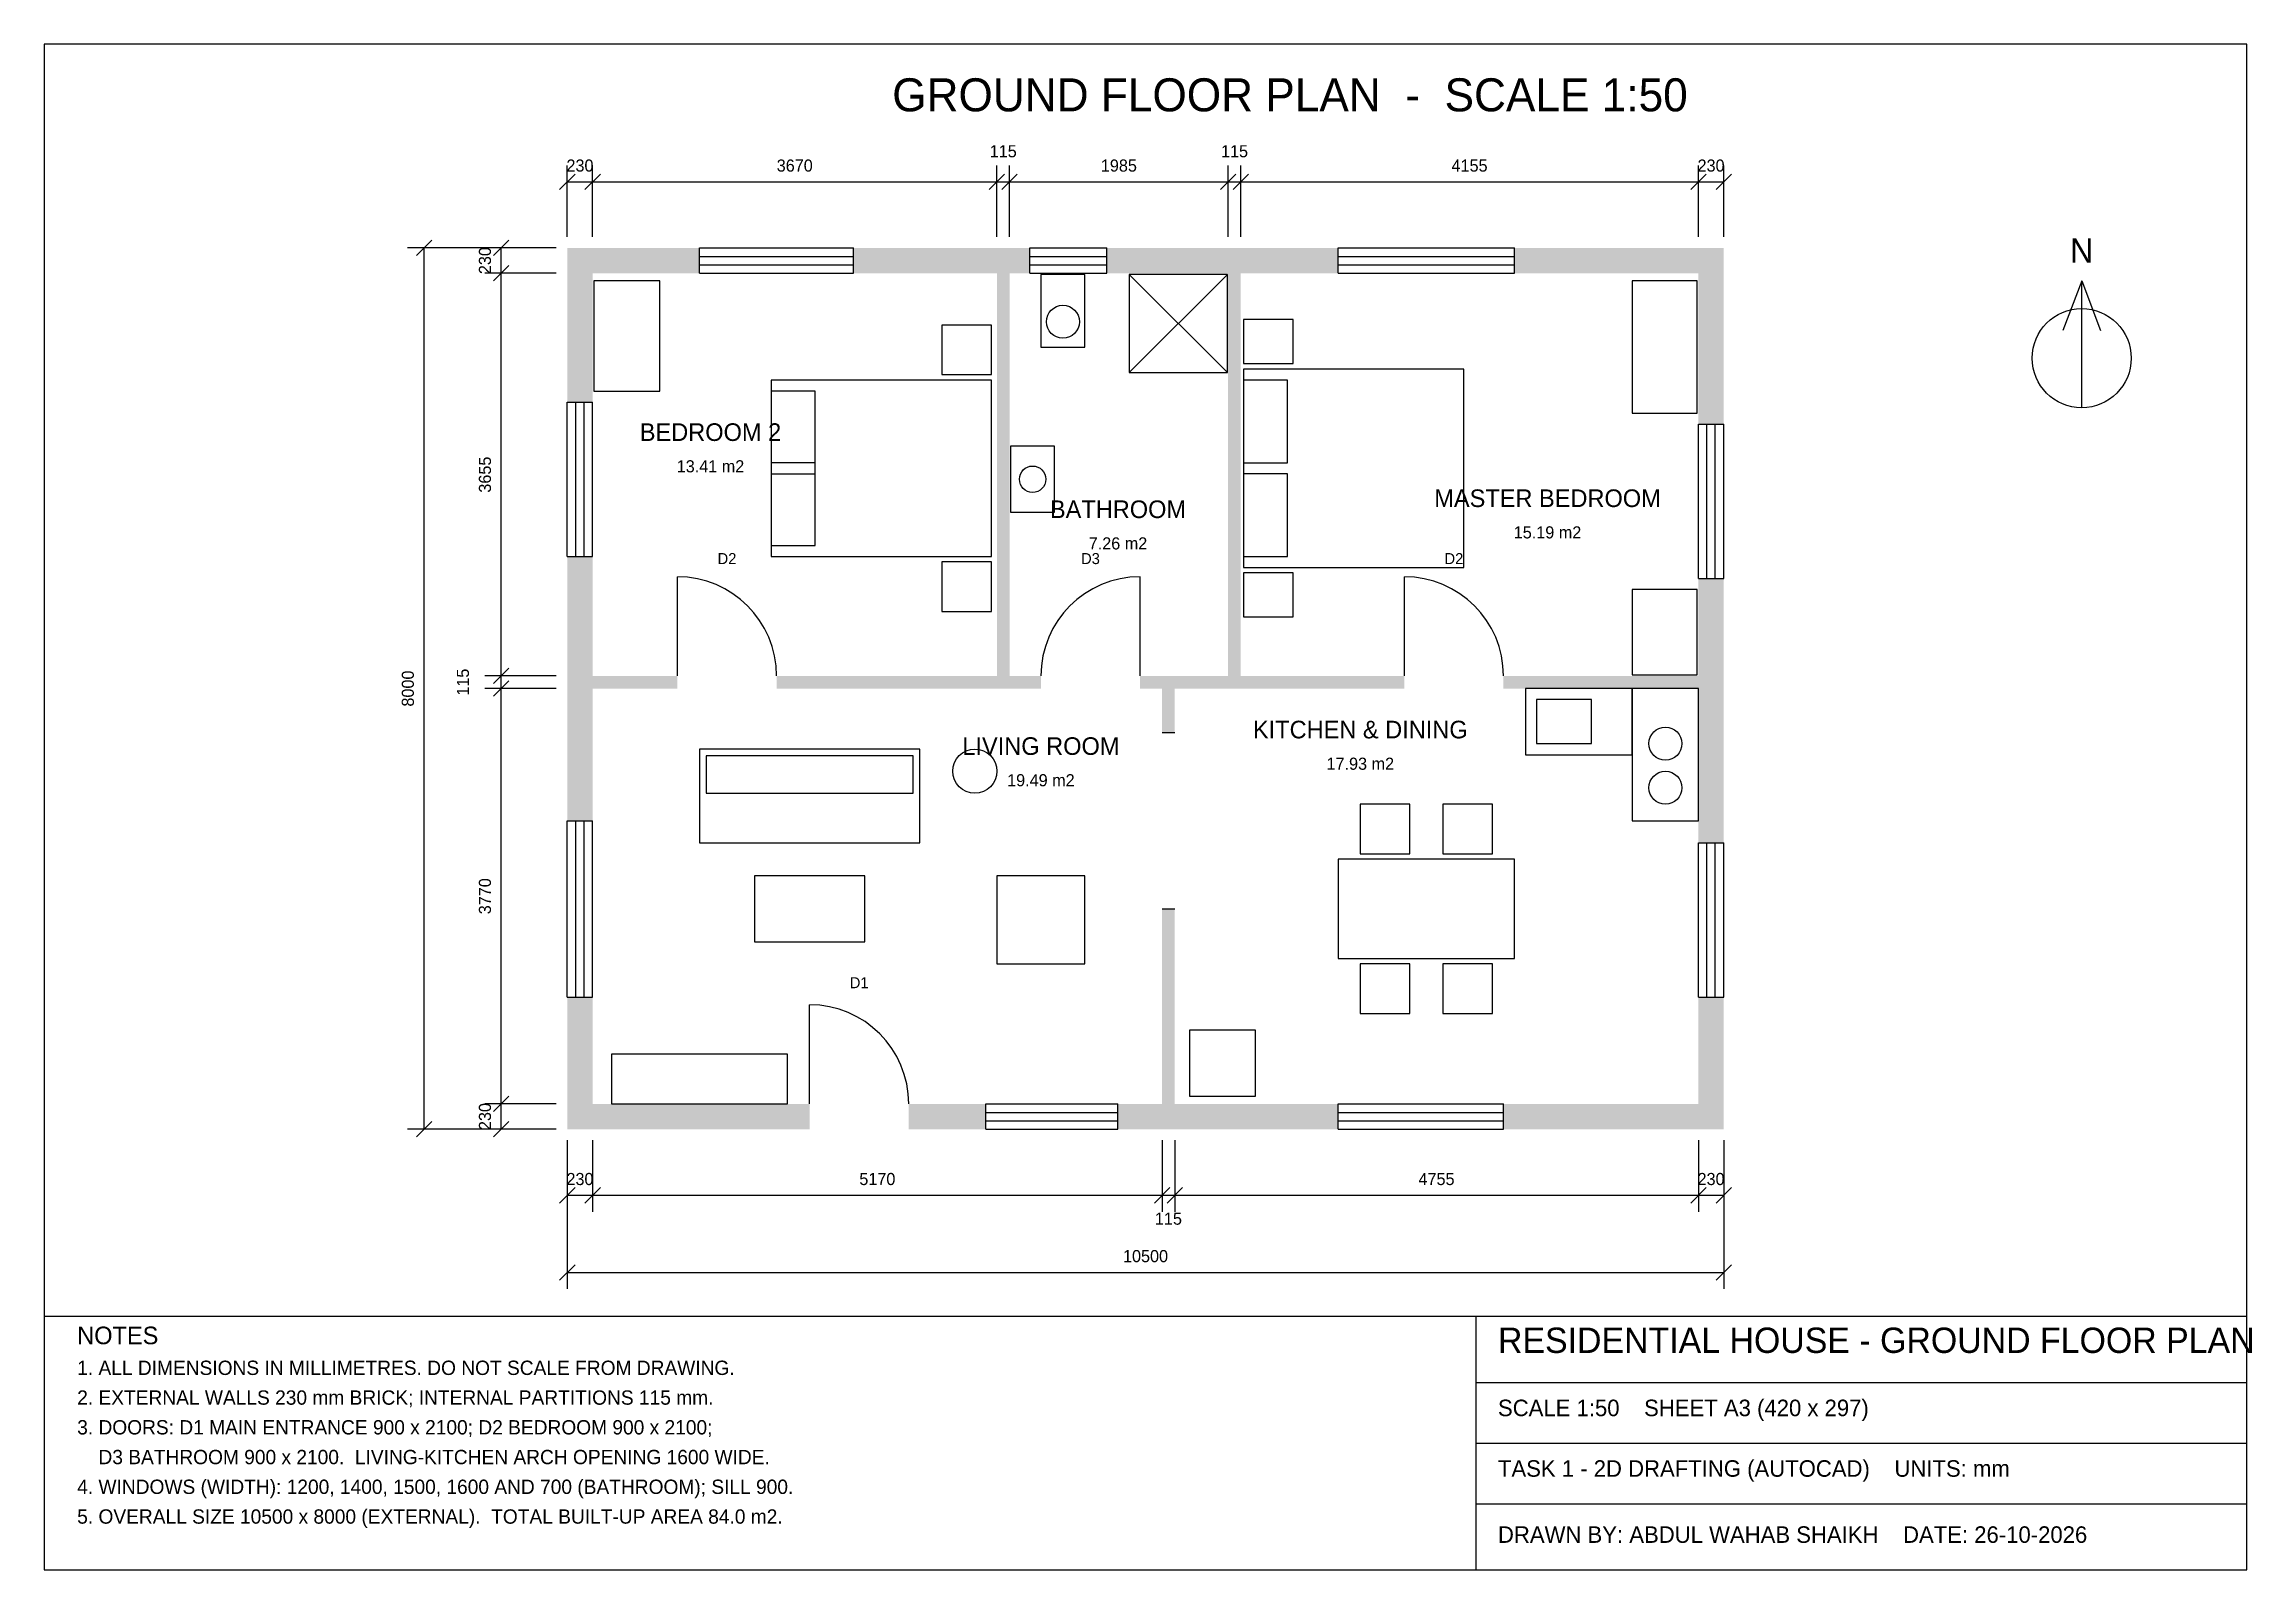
# Model space of a CAD drawing. Extents: x 500 to 20545, y 500 to 14350.
import ezdxf
from ezdxf.enums import TextEntityAlignment as Align

# ---------------------------------------------------------------- set-up
doc = ezdxf.new("R2010")
doc.units = 0
doc.linetypes.add('DASHED', pattern=[300, 200, -100])
for name, color, linetype in [('BORDER', 7, 'CONTINUOUS'), ('DIM', 1, 'CONTINUOUS'), ('DOOR', 3, 'CONTINUOUS'), ('FURN', 8, 'CONTINUOUS'), ('OPENING', 8, 'CONTINUOUS'), ('TEXT', 7, 'CONTINUOUS'), ('TITLE', 7, 'CONTINUOUS'), ('WALL', 7, 'CONTINUOUS'), ('WINDOW', 4, 'CONTINUOUS')]:
    doc.layers.add(name, color=color, linetype=linetype)

msp = doc.modelspace()

# ---------------------------------------------------------------- linework, layer by layer
at = {"layer": 'BORDER'}
for p, q in [((20500, 14350), (500, 14350)), ((500, 14350), (500, 500)), ((20500, 500), (20500, 14350)), ((500, 500), (20500, 500))]:
    msp.add_line(p, q, dxfattribs=at)
at = {"layer": 'DIM'}
for p, q in [((5250, 12600), (5250, 13250)), ((5480, 12600), (5480, 13250)), ((9150, 12600), (9150, 13250)), ((9265, 12600), (9265, 13250)), ((11250, 12600), (11250, 13250)), ((11365, 12600), (11365, 13250)), ((15520, 12600), (15520, 13250)), ((15750, 12600), (15750, 13250)), ((5180, 13030), (5320, 13170)), ((5250, 13100), (15750, 13100)), ((5410, 13030), (5550, 13170)), ((9080, 13030), (9220, 13170)), ((9195, 13030), (9335, 13170)), ((11180, 13030), (11320, 13170)), ((11295, 13030), (11435, 13170)), ((15450, 13030), (15590, 13170)), ((15680, 13030), (15820, 13170)), ((5150, 12500), (3800, 12500)), ((3880, 12430), (4020, 12570)), ((3950, 4500), (3950, 12500)), ((5150, 12500), (4500, 12500)), ((4580, 12430), (4720, 12570)), ((4650, 4500), (4650, 12500)), ((5150, 12270), (4500, 12270)), ((4580, 12200), (4720, 12340)), ((4580, 8545), (4720, 8685)), ((5150, 8615), (4500, 8615)), ((5150, 8500), (4500, 8500)), ((4580, 8430), (4720, 8570)), ((5150, 4730), (4500, 4730)), ((4580, 4660), (4720, 4800)), ((5150, 4500), (3800, 4500)), ((3880, 4430), (4020, 4570)), ((5150, 4500), (4500, 4500)), ((4580, 4430), (4720, 4570)), ((5250, 4400), (5250, 3750)), ((5250, 4400), (5250, 3050)), ((5480, 4400), (5480, 3750)), ((10650, 4400), (10650, 3750)), ((10765, 4400), (10765, 3750)), ((15520, 4400), (15520, 3750)), ((15750, 4400), (15750, 3750)), ((15750, 4400), (15750, 3050)), ((5180, 3830), (5320, 3970)), ((5250, 3900), (15750, 3900)), ((5410, 3830), (5550, 3970)), ((10580, 3830), (10720, 3970)), ((10695, 3830), (10835, 3970)), ((15450, 3830), (15590, 3970)), ((15680, 3830), (15820, 3970)), ((5180, 3130), (5320, 3270)), ((15680, 3130), (15820, 3270)), ((5250, 3200), (15750, 3200))]:
    msp.add_line(p, q, dxfattribs=at)
at = {"layer": 'DOOR'}
for p, q in [((6250, 8615), (6250, 9515)), ((10450, 8615), (10450, 9515)), ((12850, 8615), (12850, 9515)), ((7450, 4730), (7450, 5630))]:
    msp.add_line(p, q, dxfattribs=at)
for centre, start, end in [((6250, 8615), 0, 90), ((10450, 8615), 90, 180), ((12850, 8615), 0, 90), ((7450, 4730), 0, 90)]:
    msp.add_arc(centre, 900, start, end, dxfattribs=at)
at = {"layer": 'FURN'}
for p, q in [((9950, 12260), (9550, 12260)), ((9550, 12260), (9550, 11600)), ((9950, 11600), (9950, 12260)), ((11245, 12260), (10350, 12260)), ((10350, 12260), (10350, 11370)), ((10350, 11370), (11245, 12260)), ((10350, 12260), (11245, 11370)), ((11245, 11370), (11245, 12260)), ((6090, 12200), (5490, 12200)), ((5490, 12200), (5490, 11200)), ((6090, 11200), (6090, 12200)), ((15510, 12200), (14920, 12200)), ((14920, 12200), (14920, 11000)), ((15510, 11000), (15510, 12200)), ((11840, 11850), (11390, 11850)), ((11390, 11850), (11390, 11450)), ((11840, 11450), (11840, 11850)), ((9100, 11800), (8650, 11800)), ((8650, 11800), (8650, 11350)), ((9100, 11350), (9100, 11800)), ((9550, 11600), (9950, 11600)), ((11390, 11450), (11840, 11450)), ((9100, 11300), (7100, 11300)), ((7100, 11300), (7100, 9700)), ((8650, 11350), (9100, 11350)), ((9100, 9700), (9100, 11300)), ((10350, 11370), (11245, 11370)), ((13390, 11400), (11390, 11400)), ((11390, 11400), (11390, 9600)), ((11790, 11300), (11390, 11300)), ((11390, 11300), (11390, 10550)), ((11790, 10550), (11790, 11300)), ((13390, 9600), (13390, 11400)), ((5490, 11200), (6090, 11200)), ((7500, 11200), (7100, 11200)), ((7100, 11200), (7100, 10450)), ((7500, 10450), (7500, 11200)), ((14920, 11000), (15510, 11000)), ((9675, 10700), (9275, 10700)), ((9275, 10700), (9275, 10100)), ((9675, 10100), (9675, 10700)), ((7500, 10550), (7100, 10550)), ((7100, 10550), (7100, 9800)), ((7100, 10450), (7500, 10450)), ((7500, 9800), (7500, 10550)), ((11390, 10550), (11790, 10550)), ((11790, 10450), (11390, 10450)), ((11390, 10450), (11390, 9700)), ((11790, 9700), (11790, 10450)), ((9275, 10100), (9675, 10100)), ((7100, 9800), (7500, 9800)), ((7100, 9700), (9100, 9700)), ((9100, 9650), (8650, 9650)), ((8650, 9650), (8650, 9200)), ((9100, 9200), (9100, 9650)), ((11390, 9700), (11790, 9700)), ((11390, 9600), (13390, 9600)), ((11840, 9550), (11390, 9550)), ((11390, 9550), (11390, 9150)), ((11840, 9150), (11840, 9550)), ((15510, 9400), (14920, 9400)), ((14920, 9400), (14920, 8625)), ((15510, 8625), (15510, 9400)), ((8650, 9200), (9100, 9200)), ((11390, 9150), (11840, 9150)), ((14920, 8625), (15510, 8625)), ((14920, 8500), (13950, 8500)), ((13950, 8500), (13950, 7900)), ((15520, 8500), (14920, 8500)), ((14920, 8500), (14920, 7300)), ((14920, 7900), (14920, 8500)), ((15520, 7300), (15520, 8500)), ((14550, 8400), (14050, 8400)), ((14050, 8400), (14050, 8000)), ((14550, 8000), (14550, 8400)), ((8450, 7950), (6450, 7950)), ((6450, 7950), (6450, 7100)), ((8390, 7890), (6510, 7890)), ((6510, 7890), (6510, 7550)), ((8390, 7550), (8390, 7890)), ((8450, 7100), (8450, 7950)), ((13950, 7900), (14920, 7900)), ((14050, 8000), (14550, 8000)), ((6510, 7550), (8390, 7550)), ((12900, 7450), (12450, 7450)), ((12450, 7450), (12450, 7000)), ((12900, 7000), (12900, 7450)), ((13650, 7450), (13200, 7450)), ((13200, 7450), (13200, 7000)), ((13650, 7000), (13650, 7450)), ((14920, 7300), (15520, 7300)), ((6450, 7100), (8450, 7100)), ((13850, 6950), (12250, 6950)), ((12250, 6950), (12250, 6050)), ((12450, 7000), (12900, 7000)), ((13200, 7000), (13650, 7000)), ((13850, 6050), (13850, 6950)), ((7950, 6800), (6950, 6800)), ((6950, 6800), (6950, 6200)), ((7950, 6200), (7950, 6800)), ((9950, 6800), (9150, 6800)), ((9150, 6800), (9150, 6000)), ((9950, 6000), (9950, 6800)), ((6950, 6200), (7950, 6200)), ((12250, 6050), (13850, 6050)), ((9150, 6000), (9950, 6000)), ((12900, 6000), (12450, 6000)), ((12450, 6000), (12450, 5550)), ((12900, 5550), (12900, 6000)), ((13650, 6000), (13200, 6000)), ((13200, 6000), (13200, 5550)), ((13650, 5550), (13650, 6000)), ((12450, 5550), (12900, 5550)), ((13200, 5550), (13650, 5550)), ((11500, 5400), (10900, 5400)), ((10900, 5400), (10900, 4800)), ((11500, 4800), (11500, 5400)), ((7250, 5180), (5650, 5180)), ((5650, 5180), (5650, 4730)), ((7250, 4730), (7250, 5180)), ((5650, 4730), (7250, 4730)), ((10900, 4800), (11500, 4800))]:
    msp.add_line(p, q, dxfattribs=at)
for centre, radius in [((9750, 11830), 150), ((9475, 10400), 120), ((15220, 8000), 150), ((8950, 7750), 200), ((15220, 7600), 150)]:
    msp.add_circle(centre, radius, dxfattribs=at)
at = {"layer": 'OPENING', "linetype": 'DASHED'}
for p, q in [((10650, 8100), (10765, 8100)), ((10650, 6500), (10765, 6500))]:
    msp.add_line(p, q, dxfattribs=at)
at = {"layer": 'TITLE'}
for p, q in [((19000, 12200), (18830, 11750)), ((19000, 11050), (19000, 12200)), ((19000, 12200), (19170, 11750)), ((20500, 2800), (500, 2800)), ((500, 2800), (500, 500)), ((20500, 2800), (13500, 2800)), ((13500, 2800), (13500, 500)), ((20500, 500), (20500, 2800)), ((20500, 500), (20500, 2800)), ((13500, 2200), (20500, 2200)), ((13500, 1650), (20500, 1650)), ((13500, 1100), (20500, 1100)), ((500, 500), (20500, 500)), ((13500, 500), (20500, 500))]:
    msp.add_line(p, q, dxfattribs=at)
msp.add_circle((19000, 11500), 450, dxfattribs=at)
at = {"layer": 'WALL'}
for points in [[(5250, 12270), (6450, 12270), (5250, 12500), (6450, 12500)], [(7850, 12270), (9450, 12270), (7850, 12500), (9450, 12500)], [(10150, 12270), (12250, 12270), (10150, 12500), (12250, 12500)], [(13850, 12270), (15750, 12270), (13850, 12500), (15750, 12500)], [(5250, 11100), (5480, 11100), (5250, 12270), (5480, 12270)], [(9150, 8615), (9265, 8615), (9150, 12270), (9265, 12270)], [(11250, 8615), (11365, 8615), (11250, 12270), (11365, 12270)], [(15520, 10900), (15750, 10900), (15520, 12270), (15750, 12270)], [(5250, 7300), (5480, 7300), (5250, 9700), (5480, 9700)], [(15520, 7100), (15750, 7100), (15520, 9500), (15750, 9500)], [(5480, 8500), (6250, 8500), (5480, 8615), (6250, 8615)], [(7150, 8500), (9550, 8500), (7150, 8615), (9550, 8615)], [(10450, 8500), (12850, 8500), (10450, 8615), (12850, 8615)], [(10650, 8100), (10765, 8100), (10650, 8500), (10765, 8500)], [(13750, 8500), (15520, 8500), (13750, 8615), (15520, 8615)], [(10650, 4730), (10765, 4730), (10650, 6500), (10765, 6500)], [(5250, 4730), (5480, 4730), (5250, 5700), (5480, 5700)], [(15520, 4730), (15750, 4730), (15520, 5700), (15750, 5700)], [(5250, 4500), (7450, 4500), (5250, 4730), (7450, 4730)], [(8350, 4500), (9050, 4500), (8350, 4730), (9050, 4730)], [(10250, 4500), (12250, 4500), (10250, 4730), (12250, 4730)], [(13750, 4500), (15750, 4500), (13750, 4730), (15750, 4730)]]:
    msp.add_solid(points, dxfattribs=at)
at = {"layer": 'WINDOW'}
for p, q in [((6450, 12500), (7850, 12500)), ((6450, 12270), (6450, 12500)), ((7850, 12270), (7850, 12500)), ((9450, 12500), (10150, 12500)), ((9450, 12270), (9450, 12500)), ((10150, 12270), (10150, 12500)), ((12250, 12500), (13850, 12500)), ((12250, 12270), (12250, 12500)), ((13850, 12270), (13850, 12500)), ((6450, 12423), (7850, 12423)), ((6450, 12347), (7850, 12347)), ((6450, 12270), (7850, 12270)), ((9450, 12423), (10150, 12423)), ((9450, 12347), (10150, 12347)), ((9450, 12270), (10150, 12270)), ((12250, 12423), (13850, 12423)), ((12250, 12347), (13850, 12347)), ((12250, 12270), (13850, 12270)), ((5250, 9700), (5250, 11100)), ((5250, 11100), (5480, 11100)), ((5327, 9700), (5327, 11100)), ((5403, 9700), (5403, 11100)), ((5480, 9700), (5480, 11100)), ((15520, 9500), (15520, 10900)), ((15520, 10900), (15750, 10900)), ((15597, 9500), (15597, 10900)), ((15673, 9500), (15673, 10900)), ((15750, 9500), (15750, 10900)), ((5250, 9700), (5480, 9700)), ((15520, 9500), (15750, 9500)), ((5250, 5700), (5250, 7300)), ((5250, 7300), (5480, 7300)), ((5327, 5700), (5327, 7300)), ((5403, 5700), (5403, 7300)), ((5480, 5700), (5480, 7300)), ((15520, 5700), (15520, 7100)), ((15520, 7100), (15750, 7100)), ((15597, 5700), (15597, 7100)), ((15673, 5700), (15673, 7100)), ((15750, 5700), (15750, 7100)), ((5250, 5700), (5480, 5700)), ((15520, 5700), (15750, 5700)), ((9050, 4730), (10250, 4730)), ((9050, 4500), (9050, 4730)), ((9050, 4653), (10250, 4653)), ((10250, 4500), (10250, 4730)), ((12250, 4730), (13750, 4730)), ((12250, 4500), (12250, 4730)), ((12250, 4653), (13750, 4653)), ((13750, 4500), (13750, 4730)), ((9050, 4577), (10250, 4577)), ((9050, 4500), (10250, 4500)), ((12250, 4577), (13750, 4577)), ((12250, 4500), (13750, 4500))]:
    msp.add_line(p, q, dxfattribs=at)

# ---------------------------------------------------------------- texts
at = {"layer": 'DIM'}
for s, p in [('115', (9208, 13290)), ('115', (11308, 13290)), ('230', (5365, 13160)), ('3670', (7315, 13160)), ('1985', (10258, 13160)), ('4155', (13442, 13160)), ('230', (15635, 13160)), ('230', (5365, 3960)), ('5170', (8065, 3960)), ('4755', (13142, 3960)), ('230', (15635, 3960)), ('115', (10708, 3600)), ('10500', (10500, 3260))]:
    msp.add_text(s, height=110, dxfattribs=at).set_placement(p, align=Align.BOTTOM_CENTER)
for s, p in [('230', (4590, 12385)), ('3655', (4590, 10442)), ('8000', (3890, 8500)), ('115', (4390, 8558)), ('3770', (4590, 6615)), ('230', (4590, 4615))]:
    msp.add_text(s, height=110, rotation=90, dxfattribs=at).set_placement(p, align=Align.BOTTOM_CENTER)
at = {"layer": 'TEXT'}
for s, height, p in [('BEDROOM 2', 160, (6550, 10700)), ('13.41 m2', 110, (6550, 10430)), ('MASTER BEDROOM', 160, (14150, 10100)), ('BATHROOM', 160, (10250, 10000)), ('7.26 m2', 110, (10250, 9730)), ('15.19 m2', 110, (14150, 9830)), ('D2', 100, (6700, 9600)), ('D3', 100, (10000, 9600)), ('D2', 100, (13300, 9600)), ('LIVING ROOM', 160, (9550, 7850)), ('KITCHEN & DINING', 160, (12450, 8000)), ('17.93 m2', 110, (12450, 7730)), ('19.49 m2', 110, (9550, 7580)), ('D1', 100, (7900, 5750))]:
    msp.add_text(s, height=height, dxfattribs=at).set_placement(p, align=Align.BOTTOM_CENTER)
at = {"layer": 'TITLE'}
for s, height, p in [('GROUND FLOOR PLAN  -  SCALE 1:50', 300, (8200, 13650)), ('NOTES', 160, (800, 2500)), ('RESIDENTIAL HOUSE - GROUND FLOOR PLAN', 230, (13700, 2400)), ('1. ALL DIMENSIONS IN MILLIMETRES. DO NOT SCALE FROM DRAWING.', 130, (800, 2230)), ('2. EXTERNAL WALLS 230 mm BRICK; INTERNAL PARTITIONS 115 mm.', 130, (800, 1960)), ('SCALE 1:50    SHEET A3 (420 x 297)', 150, (13700, 1850)), ('3. DOORS: D1 MAIN ENTRANCE 900 x 2100; D2 BEDROOM 900 x 2100;', 130, (800, 1690)), ('    D3 BATHROOM 900 x 2100.  LIVING-KITCHEN ARCH OPENING 1600 WIDE.', 130, (800, 1420)), ('TASK 1 - 2D DRAFTING (AUTOCAD)    UNITS: mm', 150, (13700, 1300)), ('4. WINDOWS (WIDTH): 1200, 1400, 1500, 1600 AND 700 (BATHROOM); SILL 900.', 130, (800, 1150)), ('5. OVERALL SIZE 10500 x 8000 (EXTERNAL).  TOTAL BUILT-UP AREA 84.0 m2.', 130, (800, 880)), ('DRAWN BY: ABDUL WAHAB SHAIKH    DATE: 26-10-2026', 150, (13700, 700))]:
    msp.add_text(s, height=height, dxfattribs=at).set_placement(p, align=Align.BOTTOM_LEFT)
msp.add_text('N', height=220, dxfattribs=at).set_placement((19000, 12300), align=Align.BOTTOM_CENTER)

doc.saveas('drawing.dxf')
